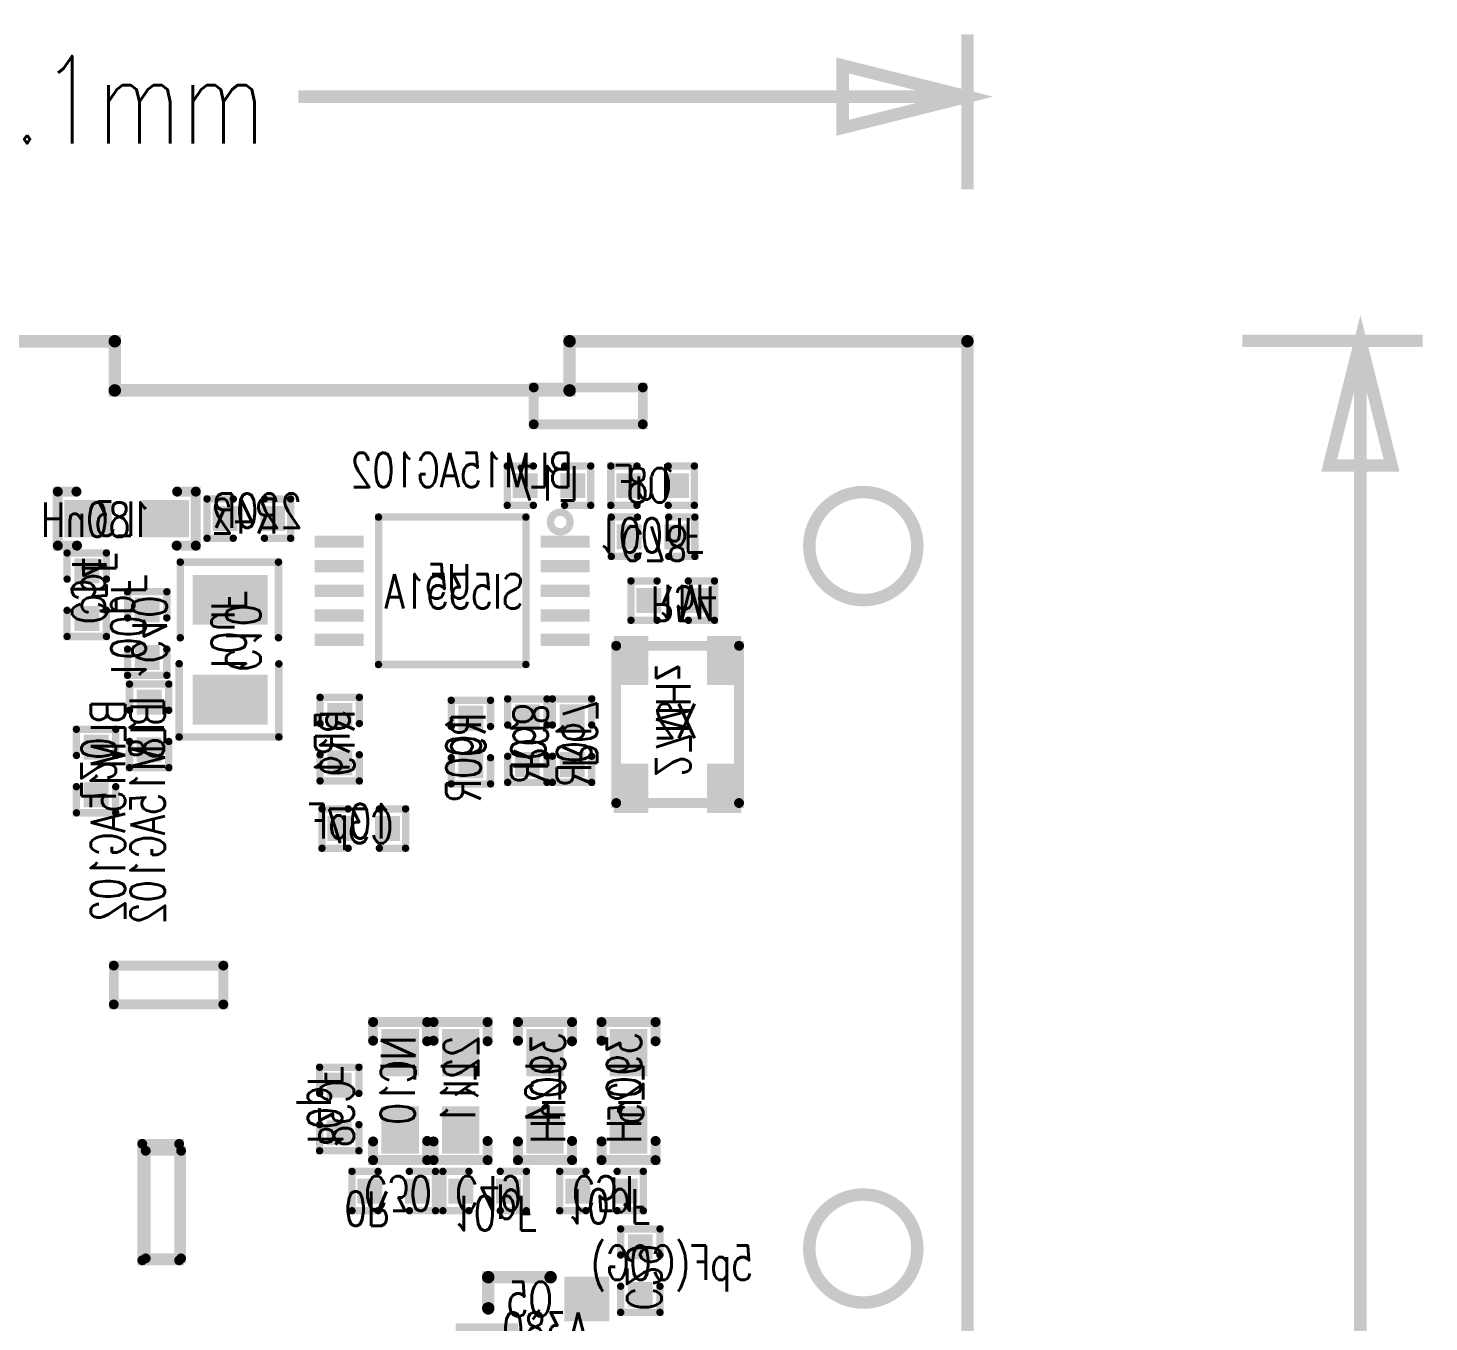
# Model space of a CAD drawing. Extents: x -6.6 to 41.3, y -7.6 to 70.2.
# Drawn here: x 10.89 to 39.42, y 43.84 to 70.18 of the extents above; entities that cross this region are included whole.
import ezdxf

# ---------------------------------------------------------------- set-up
doc = ezdxf.new("R2010")
doc.units = 0
doc.linetypes.add('TRMIDX_2048', pattern=[2, 1, 1])
doc.linetypes.add('TRMIDX_4096', pattern=[2, 1, 1])
for name, color, linetype in [('2D_LINE_127', 34, 'CONTINUOUS'), ('ATTRIBUTE_04', 176, 'CONTINUOUS'), ('BOARD_CUTOUT_00', 254, 'CONTINUOUS'), ('BOARD_OUTLINE_00', 254, 'CONTINUOUS'), ('DIMENSION1_00', 254, 'CONTINUOUS'), ('DIMENSION2_00', 254, 'CONTINUOUS'), ('DIMENSION3_00', 254, 'CONTINUOUS'), ('DIMENSION4_00', 254, 'CONTINUOUS'), ('DIMENSION5_00', 254, 'CONTINUOUS'), ('DIMENSION6_00', 254, 'CONTINUOUS'), ('DIMENSION7_00', 254, 'CONTINUOUS'), ('DRIL_PLTE_THRU_01', 176, 'CONTINUOUS'), ('DRIL_PLTE_THRU_03', 23, 'CONTINUOUS'), ('DRIL_PLTE_THRU_04', 96, 'CONTINUOUS'), ('PADS_BOT', 3, 'CONTINUOUS'), ('PADS_INNER', 254, 'CONTINUOUS'), ('PADS_TOP', 254, 'CONTINUOUS'), ('PART_BOT_2DLINE_00', 4, 'CONTINUOUS'), ('PART_BOT_2DLINE_01', 6, 'CONTINUOUS'), ('PART_NAME_04', 176, 'CONTINUOUS'), ('TEXT_00', 1, 'CONTINUOUS')]:
    doc.layers.add(name, color=color, linetype=linetype)
doc.styles.add('W0$1', font='simplex', dxfattribs={"width": 0.75})
doc.styles.add('W0$254', font='simplex', dxfattribs={"width": 0.75})

# ---------------------------------------------------------------- blocks, each defined once
blk = doc.blocks.new('SMOOTH_0$254')
at = {"const_width": 0.127}
blk.add_lwpolyline([(-0.0635, 0, 1), (0.0635, 0, 1)], format="xyb", close=True, dxfattribs=at)
blk = doc.blocks.new('BOARD_140')
at = {"layer": 'BOARD_CUTOUT_00', "const_width": 0.254}
for points in [[(29.28, -1.25, 1), (27.08, -1.25, 1)], [(29.28, -15.55, 1), (27.08, -15.55, 1)]]:
    blk.add_lwpolyline(points, format="xyb", close=True, dxfattribs=at)
at = {"layer": 'BOARD_OUTLINE_00', "const_width": 0.254}
blk.add_lwpolyline([(30.3, -23.87), (30.3, 2.92), (22.2, 2.92), (22.2, 1.92), (12.94, 1.92), (12.94, 2.92), (9.15, 2.92), (9.15, 0.52), (0.67, 0.52), (0.67, 2.92), (-5.8, 2.92), (-5.8, -23.81)], dxfattribs=at)
at = {"layer": 'BOARD_OUTLINE_00'}
for p in [(12.94, 2.92), (22.2, 2.92), (30.3, 2.92), (12.94, 1.92), (22.2, 1.92)]:
    blk.add_blockref('SMOOTH_0$254', p, dxfattribs=at)
blk = doc.blocks.new('SMOOTH_0$2')
at = {"const_width": 0.1}
blk.add_lwpolyline([(-0.05, 0, 1), (0.05, 0, 1)], format="xyb", close=True, dxfattribs=at)
blk = doc.blocks.new('DRAWING_79')
at = {"layer": '2D_LINE_127', "const_width": 0.2}
blk.add_lwpolyline([(0, 0), (2.23, 0), (2.23, -0.79), (0, -0.79)], close=True, dxfattribs=at)
at = {"layer": '2D_LINE_127'}
for p in [(0, 0), (2.23, 0), (0, -0.79), (2.23, -0.79)]:
    blk.add_blockref('SMOOTH_0$2', p, dxfattribs=at)
blk = doc.blocks.new('DRAWING_80')
at = {"layer": '2D_LINE_127', "const_width": 0.2}
blk.add_lwpolyline([(0, 0), (0.75, 0), (0.75, -2.37), (0, -2.37)], close=True, dxfattribs=at)
at = {"layer": '2D_LINE_127'}
for p in [(0, 0), (0.75, 0), (0, -2.37), (0.75, -2.37)]:
    blk.add_blockref('SMOOTH_0$2', p, dxfattribs=at)
blk = doc.blocks.new('DRAWING_81')
at = {"layer": '2D_LINE_127', "const_width": 0.2}
blk.add_lwpolyline([(0, 0), (2.22, 0), (2.22, -0.75), (0, -0.75)], close=True, dxfattribs=at)
at = {"layer": '2D_LINE_127'}
for p in [(0, 0), (2.22, 0), (0, -0.75), (2.22, -0.75)]:
    blk.add_blockref('SMOOTH_0$2', p, dxfattribs=at)
blk = doc.blocks.new('DRAWING_82')
at = {"layer": '2D_LINE_127', "const_width": 0.2}
blk.add_lwpolyline([(0, 0), (0.72, 0), (0.72, -2.19), (0, -2.19)], close=True, dxfattribs=at)
at = {"layer": '2D_LINE_127'}
for p in [(0, 0), (0.72, 0), (0, -2.19), (0.72, -2.19)]:
    blk.add_blockref('SMOOTH_0$2', p, dxfattribs=at)
blk = doc.blocks.new('D_1dfeghi_128')
at = {"layer": 'DIMENSION1_00', "linetype": 'TRMIDX_2048', "const_width": 0.254}
blk.add_lwpolyline([(0, 3.16), (13.622, 3.16)], dxfattribs=at)
at = {"layer": 'DIMENSION2_00', "linetype": 'TRMIDX_2048', "const_width": 0.254}
blk.add_lwpolyline([(36.1, 3.16), (22.478, 3.16)], dxfattribs=at)
at = {"layer": 'DIMENSION3_00', "linetype": 'TRMIDX_2048', "const_width": 0.254}
blk.add_lwpolyline([(0, 3.16), (2.54, 3.795), (2.54, 2.525)], close=True, dxfattribs=at)
at = {"layer": 'DIMENSION4_00', "linetype": 'TRMIDX_2048', "const_width": 0.254}
blk.add_lwpolyline([(36.1, 3.16), (33.56, 2.525), (33.56, 3.795)], close=True, dxfattribs=at)
at = {"layer": 'DIMENSION5_00', "linetype": 'TRMIDX_2048', "const_width": 0.254}
blk.add_lwpolyline([(0, 1.27), (0, 4.43)], dxfattribs=at)
at = {"layer": 'DIMENSION6_00', "linetype": 'TRMIDX_2048', "const_width": 0.254}
blk.add_lwpolyline([(36.1, 1.27), (36.1, 4.43)], dxfattribs=at)
at = {"layer": 'DIMENSION7_00', "linetype": 'TRMIDX_2048', "const_width": 0.0254}
for points in [[(0, 0), (0.001, 0)], [(36.1, 0), (36.101, 0)]]:
    blk.add_lwpolyline(points, dxfattribs=at)
at = {"layer": 'TEXT_00', "style": 'W0$254', "width": 0.75}
blk.add_text('36.1mm', height=1.778, dxfattribs=at).set_placement((14.384, 2.208))
blk = doc.blocks.new('D_2dfeghi_129')
at = {"layer": 'DIMENSION2_00', "linetype": 'TRMIDX_4096', "const_width": 0.254}
blk.add_lwpolyline([(3.66, 70.01), (3.66, 36.719)], dxfattribs=at)
at = {"layer": 'DIMENSION4_00', "linetype": 'TRMIDX_4096', "const_width": 0.254}
blk.add_lwpolyline([(3.66, 70.01), (4.295, 67.47), (3.025, 67.47)], close=True, dxfattribs=at)
at = {"layer": 'DIMENSION6_00', "linetype": 'TRMIDX_4096', "const_width": 0.254}
blk.add_lwpolyline([(1.26, 70.01), (4.93, 70.01)], dxfattribs=at)
at = {"layer": 'DIMENSION7_00', "linetype": 'TRMIDX_4096', "const_width": 0.0254}
blk.add_lwpolyline([(-0.01, 70.01), (-0.009, 70.01)], dxfattribs=at)
blk = doc.blocks.new('SMOOTH_0$15')
at = {"const_width": 0.075}
blk.add_lwpolyline([(-0.0375, 0, 1), (0.0375, 0, 1)], format="xyb", close=True, dxfattribs=at)
blk = doc.blocks.new('PART_BODY_BOT_8')
at = {"layer": 'PART_BOT_2DLINE_00', "const_width": 0.15}
for points in [[(-0.3175, 0.4), (-0.85, 0.4), (-0.85, -0.4), (-0.3175, -0.4)], [(0.3175, 0.4), (0.85, 0.4), (0.85, -0.4), (0.3175, -0.4)]]:
    blk.add_lwpolyline(points, dxfattribs=at)
at = {"layer": 'PART_BOT_2DLINE_00'}
for p in [(-0.85, 0.4), (-0.3175, 0.4), (0.3175, 0.4), (0.85, 0.4), (-0.85, -0.4), (-0.3175, -0.4), (0.3175, -0.4), (0.85, -0.4)]:
    blk.add_blockref('SMOOTH_0$15', p, dxfattribs=at)
blk = doc.blocks.new('DRIL_HOLE_0')
blk.add_lwpolyline([(0, 0, 1), (0, 0, 1)], format="xyb", close=True)
blk = doc.blocks.new('PAD_0')
blk.add_lwpolyline([(0, 0, 1), (0, 0, 1)], format="xyb", close=True)
blk = doc.blocks.new('PAD_8')
at = {"const_width": 0.508}
blk.add_lwpolyline([(-0.254, 0), (0.254, 0)], dxfattribs=at)
blk = doc.blocks.new('STK_BOT_9')
at = {"layer": 'DRIL_PLTE_THRU_01'}
blk.add_blockref('DRIL_HOLE_0', (0, 0), dxfattribs=at)
at = {"layer": 'DRIL_PLTE_THRU_03'}
blk.add_blockref('DRIL_HOLE_0', (0, 0), dxfattribs=at)
at = {"layer": 'DRIL_PLTE_THRU_04'}
blk.add_blockref('DRIL_HOLE_0', (0, 0), dxfattribs=at)
at = {"layer": 'PADS_BOT'}
blk.add_blockref('PAD_8', (0, 0), dxfattribs=at)
at = {"layer": 'PADS_INNER'}
blk.add_blockref('PAD_0', (0, 0), dxfattribs=at)
at = {"layer": 'PADS_TOP'}
blk.add_blockref('PAD_0', (0, 0), dxfattribs=at)
blk = doc.blocks.new('SYM_BOT_10')
for name, p in [('PART_BODY_BOT_8', (0, 0)), ('STK_BOT_9', (-0.485, 0)), ('STK_BOT_9', (0.485, 0))]:
    blk.add_blockref(name, p)
blk = doc.blocks.new('PART_BOT_11')
blk.add_blockref('SYM_BOT_10', (0, 0))
at = {"layer": 'ATTRIBUTE_04', "style": 'W0$1', "width": 0.75}
blk.add_text('5pF(C0G)', height=0.7, rotation=90, dxfattribs=at).set_placement((0.19, -2.3))
at = {"layer": 'PART_NAME_04', "style": 'W0$1', "width": 0.75}
blk.add_text('C29', height=0.7, rotation=180, dxfattribs=at).set_placement((0.81, 0.27))
blk = doc.blocks.new('PART_BOT_19')
blk.add_blockref('SYM_BOT_10', (0, 0))
at = {"layer": 'ATTRIBUTE_04', "style": 'W0$1', "width": 0.75}
blk.add_text('100pF', height=0.7, dxfattribs=at).set_placement((-0.98, -0.73))
at = {"layer": 'PART_NAME_04', "style": 'W0$1', "width": 0.75}
blk.add_text('C40', height=0.7, dxfattribs=at).set_placement((-0.6, -0.3))
blk = doc.blocks.new('PART_BOT_33')
blk.add_blockref('SYM_BOT_10', (0, 0))
at = {"layer": 'ATTRIBUTE_04', "style": 'W0$1', "width": 0.75}
blk.add_text('100nF', height=0.7, rotation=180, dxfattribs=at).set_placement((1.15, 0.38))
at = {"layer": 'PART_NAME_04', "style": 'W0$1', "width": 0.75}
blk.add_text('C78', height=0.7, rotation=180, dxfattribs=at).set_placement((0.66, 0.21))
blk = doc.blocks.new('PART_BODY_BOT_16')
at = {"layer": 'PART_BOT_2DLINE_01', "const_width": 0.15}
blk.add_lwpolyline([(-1.5, 1.5), (1.5, 1.5), (1.5, -1.5), (-1.5, -1.5)], close=True, dxfattribs=at)
blk.add_lwpolyline([(-1.6, -2.2, 1), (-1.2, -2.2, 1)], format="xyb", close=True, dxfattribs=at)
at = {"layer": 'PART_BOT_2DLINE_01'}
for p in [(-1.5, 1.5), (1.5, 1.5), (-1.5, -1.5), (1.5, -1.5)]:
    blk.add_blockref('SMOOTH_0$15', p, dxfattribs=at)
blk = doc.blocks.new('PAD_12')
at = {"const_width": 0.25}
blk.add_lwpolyline([(-0.5, 0), (0.5, 0)], dxfattribs=at)
blk = doc.blocks.new('STK_BOT_157')
at = {"layer": 'DRIL_PLTE_THRU_01'}
blk.add_blockref('DRIL_HOLE_0', (0, 0), dxfattribs=at)
at = {"layer": 'DRIL_PLTE_THRU_03'}
blk.add_blockref('DRIL_HOLE_0', (0, 0), dxfattribs=at)
at = {"layer": 'DRIL_PLTE_THRU_04'}
blk.add_blockref('DRIL_HOLE_0', (0, 0), dxfattribs=at)
at = {"layer": 'PADS_BOT', "rotation": 90}
blk.add_blockref('PAD_12', (0, 0), dxfattribs=at)
at = {"layer": 'PADS_INNER'}
blk.add_blockref('PAD_0', (0, 0), dxfattribs=at)
at = {"layer": 'PADS_TOP'}
blk.add_blockref('PAD_0', (0, 0), dxfattribs=at)
blk = doc.blocks.new('SYM_BOT_18')
for name, p in [('STK_BOT_157', (-1, 2.3)), ('STK_BOT_157', (-0.5, 2.3)), ('STK_BOT_157', (0, 2.3)), ('STK_BOT_157', (0.5, 2.3)), ('STK_BOT_157', (1, 2.3)), ('PART_BODY_BOT_16', (0, 0)), ('STK_BOT_157', (-1, -2.3)), ('STK_BOT_157', (-0.5, -2.3)), ('STK_BOT_157', (0, -2.3)), ('STK_BOT_157', (0.5, -2.3)), ('STK_BOT_157', (1, -2.3))]:
    blk.add_blockref(name, p)
blk = doc.blocks.new('PART_BOT_43')
blk.add_blockref('SYM_BOT_18', (0, 0))
at = {"layer": 'ATTRIBUTE_04', "style": 'W0$1', "width": 0.75}
blk.add_text('SI5351A', height=0.7, rotation=90, dxfattribs=at).set_placement((0.36, -1.46))
at = {"layer": 'PART_NAME_04', "style": 'W0$1', "width": 0.75}
blk.add_text('U5', height=0.7, rotation=90, dxfattribs=at).set_placement((0.16, -0.39))
blk = doc.blocks.new('PART_BODY_BOT_20')
at = {"layer": 'PART_BOT_2DLINE_01', "const_width": 0.2}
blk.add_lwpolyline([(2.9, 0.3), (-0.3, 0.3), (-0.3, -2.2), (2.9, -2.2)], close=True, dxfattribs=at)
at = {"layer": 'PART_BOT_2DLINE_01'}
for p in [(-0.3, 0.3), (2.9, 0.3), (-0.3, -2.2), (2.9, -2.2)]:
    blk.add_blockref('SMOOTH_0$2', p, dxfattribs=at)
blk = doc.blocks.new('PAD_16')
at = {"const_width": 0.7}
blk.add_lwpolyline([(-0.5, 0), (0.5, 0)], dxfattribs=at)
blk = doc.blocks.new('STK_BOT_42')
at = {"layer": 'DRIL_PLTE_THRU_01'}
blk.add_blockref('DRIL_HOLE_0', (0, 0), dxfattribs=at)
at = {"layer": 'DRIL_PLTE_THRU_03'}
blk.add_blockref('DRIL_HOLE_0', (0, 0), dxfattribs=at)
at = {"layer": 'DRIL_PLTE_THRU_04'}
blk.add_blockref('DRIL_HOLE_0', (0, 0), dxfattribs=at)
at = {"layer": 'PADS_BOT'}
blk.add_blockref('PAD_16', (0, 0), dxfattribs=at)
at = {"layer": 'PADS_INNER'}
blk.add_blockref('PAD_0', (0, 0), dxfattribs=at)
at = {"layer": 'PADS_TOP'}
blk.add_blockref('PAD_0', (0, 0), dxfattribs=at)
blk = doc.blocks.new('SYM_BOT_22')
for name, p in [('STK_BOT_42', (0, 0)), ('PART_BODY_BOT_20', (0, 0)), ('STK_BOT_42', (2.6, 0)), ('STK_BOT_42', (0, -1.9)), ('STK_BOT_42', (2.6, -1.9))]:
    blk.add_blockref(name, p)
blk = doc.blocks.new('PART_BOT_49')
blk.add_blockref('SYM_BOT_22', (0, 0))
at = {"layer": 'ATTRIBUTE_04', "style": 'W0$1', "width": 0.75}
blk.add_text('27MHz', height=0.7, dxfattribs=at).set_placement((0.23, -1.39))
at = {"layer": 'PART_NAME_04', "style": 'W0$1', "width": 0.75}
blk.add_text('X2', height=0.7, rotation=270, dxfattribs=at).set_placement((1.02, -0.54))
blk = doc.blocks.new('PART_BOT_82')
blk.add_blockref('SYM_BOT_10', (0, 0))
at = {"layer": 'ATTRIBUTE_04', "style": 'W0$1', "width": 0.75}
blk.add_text('1M', height=0.7, rotation=180, dxfattribs=at).set_placement((0.35, 0.32))
at = {"layer": 'PART_NAME_04', "style": 'W0$1', "width": 0.75}
blk.add_text('R54', height=0.7, rotation=180, dxfattribs=at).set_placement((0.45, 0.29))
blk = doc.blocks.new('PART_BOT_86')
blk.add_blockref('SYM_BOT_10', (0, 0))
at = {"layer": 'ATTRIBUTE_04', "style": 'W0$1', "width": 0.75}
blk.add_text('10R', height=0.7, dxfattribs=at).set_placement((-0.44, -0.39))
at = {"layer": 'PART_NAME_04', "style": 'W0$1', "width": 0.75}
blk.add_text('R67', height=0.7, rotation=180, dxfattribs=at).set_placement((0.54, 0.19))
blk = doc.blocks.new('PART_BOT_87')
blk.add_blockref('SYM_BOT_10', (0, 0))
at = {"layer": 'ATTRIBUTE_04', "style": 'W0$1', "width": 0.75}
blk.add_text('10R', height=0.7, dxfattribs=at).set_placement((-0.5, -0.37))
at = {"layer": 'PART_NAME_04', "style": 'W0$1', "width": 0.75}
blk.add_text('R68', height=0.7, rotation=180, dxfattribs=at).set_placement((0.61, 0.28))
blk = doc.blocks.new('PART_BODY_BOT_23')
at = {"layer": 'PART_BOT_2DLINE_00', "const_width": 0.254}
for points in [[(-0.762, 1.016), (-1.397, 1.016), (-1.397, -0.254)], [(0.762, 1.016), (1.397, 1.016), (1.397, -0.254)], [(-0.127, -1.27), (0.127, -1.27)]]:
    blk.add_lwpolyline(points, dxfattribs=at)
at = {"layer": 'PART_BOT_2DLINE_00'}
for p in [(-1.397, 1.016), (-0.762, 1.016), (0.762, 1.016), (1.397, 1.016), (-1.397, -0.254), (1.397, -0.254), (-0.127, -1.27), (0.127, -1.27)]:
    blk.add_blockref('SMOOTH_0$254', p, dxfattribs=at)
blk = doc.blocks.new('PAD_22')
at = {"const_width": 0.9144}
blk.add_lwpolyline([(-0.4572, 0), (0.4572, 0)], dxfattribs=at)
blk = doc.blocks.new('STK_BOT_4')
at = {"layer": 'DRIL_PLTE_THRU_01'}
blk.add_blockref('DRIL_HOLE_0', (0, 0), dxfattribs=at)
at = {"layer": 'DRIL_PLTE_THRU_03'}
blk.add_blockref('DRIL_HOLE_0', (0, 0), dxfattribs=at)
at = {"layer": 'DRIL_PLTE_THRU_04'}
blk.add_blockref('DRIL_HOLE_0', (0, 0), dxfattribs=at)
at = {"layer": 'PADS_BOT'}
blk.add_blockref('PAD_22', (0, 0), dxfattribs=at)
at = {"layer": 'PADS_INNER'}
blk.add_blockref('PAD_0', (0, 0), dxfattribs=at)
at = {"layer": 'PADS_TOP'}
blk.add_blockref('PAD_0', (0, 0), dxfattribs=at)
blk = doc.blocks.new('PAD_23')
at = {"const_width": 0.914}
blk.add_lwpolyline([(-0.635, 0), (0.635, 0)], dxfattribs=at)
blk = doc.blocks.new('STK_BOT_5')
at = {"layer": 'DRIL_PLTE_THRU_01'}
blk.add_blockref('DRIL_HOLE_0', (0, 0), dxfattribs=at)
at = {"layer": 'DRIL_PLTE_THRU_03'}
blk.add_blockref('DRIL_HOLE_0', (0, 0), dxfattribs=at)
at = {"layer": 'DRIL_PLTE_THRU_04'}
blk.add_blockref('DRIL_HOLE_0', (0, 0), dxfattribs=at)
at = {"layer": 'PADS_BOT', "rotation": 90}
blk.add_blockref('PAD_23', (0, 0), dxfattribs=at)
at = {"layer": 'PADS_INNER'}
blk.add_blockref('PAD_0', (0, 0), dxfattribs=at)
at = {"layer": 'PADS_TOP'}
blk.add_blockref('PAD_0', (0, 0), dxfattribs=at)
blk = doc.blocks.new('SYM_BOT_25')
for name, p in [('STK_BOT_5', (0, 1.0414)), ('PART_BODY_BOT_23', (0, 0)), ('STK_BOT_4', (-0.9525, -0.9906)), ('STK_BOT_4', (0.9525, -0.9906))]:
    blk.add_blockref(name, p)
blk = doc.blocks.new('PART_BOT_95')
blk.add_blockref('SYM_BOT_25', (0, 0))
at = {"layer": 'ATTRIBUTE_04', "style": 'W0$1', "width": 0.75}
blk.add_text('A380', height=0.7, rotation=90, dxfattribs=at).set_placement((0.02, -1.02))
at = {"layer": 'PART_NAME_04', "style": 'W0$1', "width": 0.75}
blk.add_text('Q5', height=0.7, rotation=90, dxfattribs=at).set_placement((-0.6, -0.3))
blk = doc.blocks.new('PART_BOT_119')
blk.add_blockref('SYM_BOT_10', (0, 0))
at = {"layer": 'ATTRIBUTE_04', "style": 'W0$1', "width": 0.75}
blk.add_text('0R', height=0.7, dxfattribs=at).set_placement((-1, 0.01))
at = {"layer": 'PART_NAME_04', "style": 'W0$1', "width": 0.75}
blk.add_text('C30', height=0.7, dxfattribs=at).set_placement((-0.6, -0.3))
blk = doc.blocks.new('PART_BOT_120')
blk.add_blockref('SYM_BOT_10', (0, 0))
at = {"layer": 'ATTRIBUTE_04', "style": 'W0$1', "width": 0.75}
blk.add_text('10pF', height=0.7, dxfattribs=at).set_placement((-0.67, 0.1))
at = {"layer": 'PART_NAME_04', "style": 'W0$1', "width": 0.75}
blk.add_text('C49', height=0.7, dxfattribs=at).set_placement((-0.6, -0.3))
blk = doc.blocks.new('PART_BOT_121')
blk.add_blockref('SYM_BOT_10', (0, 0))
at = {"layer": 'ATTRIBUTE_04', "style": 'W0$1', "width": 0.75}
blk.add_text('10pF', height=0.7, dxfattribs=at).set_placement((-0.74, -0.04))
at = {"layer": 'PART_NAME_04', "style": 'W0$1', "width": 0.75}
blk.add_text('C51', height=0.7, dxfattribs=at).set_placement((-0.6, -0.3))
blk = doc.blocks.new('SMOOTH_0$2032')
at = {"const_width": 0.1016}
blk.add_lwpolyline([(-0.0508, 0, 1), (0.0508, 0, 1)], format="xyb", close=True, dxfattribs=at)
blk = doc.blocks.new('PART_BODY_BOT_9')
at = {"layer": 'PART_BOT_2DLINE_00', "const_width": 0.2032}
for points in [[(-1.03, 0.55), (-1.4097, 0.54991), (-1.4097, -0.54991), (-1.02, -0.55)], [(1.02, 0.55), (1.4, 0.55), (1.4, -0.55), (1.01, -0.55)]]:
    blk.add_lwpolyline(points, dxfattribs=at)
at = {"layer": 'PART_BOT_2DLINE_00'}
for p in [(-1.4097, 0.54991), (-1.03, 0.55), (1.02, 0.55), (1.4, 0.55), (-1.4097, -0.54991), (-1.02, -0.55), (1.01, -0.55), (1.4, -0.55)]:
    blk.add_blockref('SMOOTH_0$2032', p, dxfattribs=at)
blk = doc.blocks.new('PAD_19')
at = {"const_width": 0.762}
blk.add_lwpolyline([(-0.4826, 0), (0.4826, 0)], dxfattribs=at)
blk = doc.blocks.new('STK_BOT_10')
at = {"layer": 'DRIL_PLTE_THRU_01'}
blk.add_blockref('DRIL_HOLE_0', (0, 0), dxfattribs=at)
at = {"layer": 'DRIL_PLTE_THRU_03'}
blk.add_blockref('DRIL_HOLE_0', (0, 0), dxfattribs=at)
at = {"layer": 'DRIL_PLTE_THRU_04'}
blk.add_blockref('DRIL_HOLE_0', (0, 0), dxfattribs=at)
at = {"layer": 'PADS_BOT'}
blk.add_blockref('PAD_19', (0, 0), dxfattribs=at)
at = {"layer": 'PADS_INNER'}
blk.add_blockref('PAD_0', (0, 0), dxfattribs=at)
at = {"layer": 'PADS_TOP'}
blk.add_blockref('PAD_0', (0, 0), dxfattribs=at)
blk = doc.blocks.new('SYM_BOT_11')
for name, p in [('PART_BODY_BOT_9', (0, 0)), ('STK_BOT_10', (-0.7874, 0)), ('STK_BOT_10', (0.7874, 0))]:
    blk.add_blockref(name, p)
blk = doc.blocks.new('PART_BOT_122')
blk.add_blockref('SYM_BOT_11', (0, 0))
at = {"layer": 'ATTRIBUTE_04', "style": 'W0$1', "width": 0.75}
blk.add_text('22k', height=0.7, dxfattribs=at).set_placement((-1.14, -0.36))
at = {"layer": 'PART_NAME_04', "style": 'W0$1', "width": 0.75}
blk.add_text('L11', height=0.7, dxfattribs=at).set_placement((-0.6, -0.3))
blk = doc.blocks.new('PART_BOT_123')
blk.add_blockref('SYM_BOT_11', (0, 0))
at = {"layer": 'ATTRIBUTE_04', "style": 'W0$1', "width": 0.75}
blk.add_text('390nH', height=0.7, dxfattribs=at).set_placement((-1.21, -0.41))
at = {"layer": 'PART_NAME_04', "style": 'W0$1', "width": 0.75}
blk.add_text('L24', height=0.7, dxfattribs=at).set_placement((-0.6, -0.3))
blk = doc.blocks.new('PART_BOT_128')
blk.add_blockref('SYM_BOT_10', (0, 0))
at = {"layer": 'ATTRIBUTE_04', "style": 'W0$1', "width": 0.75}
blk.add_text('10pF', height=0.7, rotation=180, dxfattribs=at).set_placement((0.86, 0.64))
at = {"layer": 'PART_NAME_04', "style": 'W0$1', "width": 0.75}
blk.add_text('C38', height=0.7, dxfattribs=at).set_placement((-0.6, -0.3))
blk = doc.blocks.new('PART_BOT_129')
blk.add_blockref('SYM_BOT_11', (0, 0))
at = {"layer": 'ATTRIBUTE_04', "style": 'W0$1', "width": 0.75}
blk.add_text('NC', height=0.7, dxfattribs=at).set_placement((-1.13, -0.31))
at = {"layer": 'PART_NAME_04', "style": 'W0$1', "width": 0.75}
blk.add_text('L10', height=0.7, dxfattribs=at).set_placement((-0.6, -0.3))
blk = doc.blocks.new('PART_BOT_132')
blk.add_blockref('SYM_BOT_10', (0, 0))
at = {"layer": 'ATTRIBUTE_04', "style": 'W0$1', "width": 0.75}
blk.add_text('5R1', height=0.7, dxfattribs=at).set_placement((-0.6, -0.2))
at = {"layer": 'PART_NAME_04', "style": 'W0$1', "width": 0.75}
blk.add_text('R19', height=0.7, dxfattribs=at).set_placement((-0.6, -0.3))
blk = doc.blocks.new('PART_BOT_133')
blk.add_blockref('SYM_BOT_10', (0, 0))
at = {"layer": 'ATTRIBUTE_04', "style": 'W0$1', "width": 0.75}
blk.add_text('220R', height=0.7, dxfattribs=at).set_placement((-1.09, -0.19))
at = {"layer": 'PART_NAME_04', "style": 'W0$1', "width": 0.75}
blk.add_text('R42', height=0.7, dxfattribs=at).set_placement((-0.6, -0.3))
blk = doc.blocks.new('PART_BOT_135')
blk.add_blockref('SYM_BOT_10', (0, 0))
at = {"layer": 'ATTRIBUTE_04', "style": 'W0$1', "width": 0.75}
blk.add_text('100R', height=0.7, dxfattribs=at).set_placement((-0.6, -0.2))
at = {"layer": 'PART_NAME_04', "style": 'W0$1', "width": 0.75}
blk.add_text('R9', height=0.7, dxfattribs=at).set_placement((-0.6, -0.3))
blk = doc.blocks.new('PART_BOT_138')
blk.add_blockref('SYM_BOT_10', (0, 0))
at = {"layer": 'ATTRIBUTE_04', "style": 'W0$1', "width": 0.75}
blk.add_text('BLM15AG102', height=0.7, rotation=180, dxfattribs=at).set_placement((1.45, 0.59))
at = {"layer": 'PART_NAME_04', "style": 'W0$1', "width": 0.75}
blk.add_text('L20', height=0.7, dxfattribs=at).set_placement((-0.6, -0.3))
blk = doc.blocks.new('PART_BOT_146')
blk.add_blockref('SYM_BOT_10', (0, 0))
at = {"layer": 'ATTRIBUTE_04', "style": 'W0$1', "width": 0.75}
blk.add_text('10pF', height=0.7, dxfattribs=at).set_placement((-0.6, -0.2))
at = {"layer": 'PART_NAME_04', "style": 'W0$1', "width": 0.75}
blk.add_text('C37', height=0.7, dxfattribs=at).set_placement((-0.6, -0.3))
blk = doc.blocks.new('PART_BOT_160')
blk.add_blockref('SYM_BOT_10', (0, 0))
at = {"layer": 'ATTRIBUTE_04', "style": 'W0$1', "width": 0.75}
blk.add_text('BLM15AG102', height=0.7, dxfattribs=at).set_placement((-0.48, -0.03))
at = {"layer": 'PART_NAME_04', "style": 'W0$1', "width": 0.75}
blk.add_text('L17', height=0.7, dxfattribs=at).set_placement((-0.6, -0.3))
blk = doc.blocks.new('PART_BOT_161')
blk.add_blockref('SYM_BOT_10', (0, 0))
at = {"layer": 'ATTRIBUTE_04', "style": 'W0$1', "width": 0.75}
blk.add_text('BLM15AG102', height=0.7, dxfattribs=at).set_placement((-0.48, -0.32))
at = {"layer": 'PART_NAME_04', "style": 'W0$1', "width": 0.75}
blk.add_text('L18', height=0.7, dxfattribs=at).set_placement((-0.6, -0.3))
blk = doc.blocks.new('PART_BOT_162')
blk.add_blockref('SYM_BOT_11', (0, 0))
at = {"layer": 'ATTRIBUTE_04', "style": 'W0$1', "width": 0.75}
blk.add_text('390nH', height=0.7, dxfattribs=at).set_placement((-1.21, -0.26))
at = {"layer": 'PART_NAME_04', "style": 'W0$1', "width": 0.75}
blk.add_text('L25', height=0.7, dxfattribs=at).set_placement((-0.6, -0.3))
blk = doc.blocks.new('PART_BOT_164')
blk.add_blockref('SYM_BOT_10', (0, 0))
at = {"layer": 'ATTRIBUTE_04', "style": 'W0$1', "width": 0.75}
blk.add_text('5pF', height=0.7, dxfattribs=at).set_placement((-0.43, -0.1))
at = {"layer": 'PART_NAME_04', "style": 'W0$1', "width": 0.75}
blk.add_text('C54', height=0.7, dxfattribs=at).set_placement((-0.6, -0.3))
blk = doc.blocks.new('PART_BOT_165')
blk.add_blockref('SYM_BOT_11', (0, 0))
at = {"layer": 'ATTRIBUTE_04', "style": 'W0$1', "width": 0.75}
blk.add_text('180nH', height=0.7, dxfattribs=at).set_placement((-0.53, -0.37))
at = {"layer": 'PART_NAME_04', "style": 'W0$1', "width": 0.75}
blk.add_text('L3', height=0.7, dxfattribs=at).set_placement((-0.18, -0.35))
blk = doc.blocks.new('PART_BOT_191')
blk.add_blockref('SYM_BOT_10', (0, 0))
at = {"layer": 'ATTRIBUTE_04', "style": 'W0$1', "width": 0.75}
blk.add_text('1uF', height=0.7, rotation=180, dxfattribs=at).set_placement((0.51, 0.28))
at = {"layer": 'PART_NAME_04', "style": 'W0$1', "width": 0.75}
blk.add_text('C8', height=0.7, rotation=180, dxfattribs=at).set_placement((0.39, 0.34))
blk = doc.blocks.new('SMOOTH_0$1524')
at = {"const_width": 0.0762}
blk.add_lwpolyline([(-0.0381, 0, 1), (0.0381, 0, 1)], format="xyb", close=True, dxfattribs=at)
blk = doc.blocks.new('PART_BODY_BOT_10')
at = {"layer": 'PART_BOT_2DLINE_00', "const_width": 0.1524}
for points in [[(-0.24384, 1.016), (-1.78308, 1.016), (-1.78308, -0.98298), (-0.24384, -0.98298)], [(0.28448, 1.03886), (1.77546, 1.03886), (1.77546, -0.9906), (0.28702, -0.9906)]]:
    blk.add_lwpolyline(points, dxfattribs=at)
at = {"layer": 'PART_BOT_2DLINE_00'}
for p in [(-1.78308, 1.016), (-0.24384, 1.016), (0.28448, 1.03886), (1.77546, 1.03886), (-1.78308, -0.98298), (-0.24384, -0.98298), (0.28702, -0.9906), (1.77546, -0.9906)]:
    blk.add_blockref('SMOOTH_0$1524', p, dxfattribs=at)
blk = doc.blocks.new('PAD_21')
at = {"const_width": 1.016}
blk.add_lwpolyline([(-0.762, 0), (0.762, 0)], dxfattribs=at)
blk = doc.blocks.new('STK_BOT_54')
at = {"layer": 'DRIL_PLTE_THRU_01'}
blk.add_blockref('DRIL_HOLE_0', (0, 0), dxfattribs=at)
at = {"layer": 'DRIL_PLTE_THRU_03'}
blk.add_blockref('DRIL_HOLE_0', (0, 0), dxfattribs=at)
at = {"layer": 'DRIL_PLTE_THRU_04'}
blk.add_blockref('DRIL_HOLE_0', (0, 0), dxfattribs=at)
at = {"layer": 'PADS_BOT', "rotation": 90}
blk.add_blockref('PAD_21', (0, 0), dxfattribs=at)
at = {"layer": 'PADS_INNER'}
blk.add_blockref('PAD_0', (0, 0), dxfattribs=at)
at = {"layer": 'PADS_TOP'}
blk.add_blockref('PAD_0', (0, 0), dxfattribs=at)
blk = doc.blocks.new('SYM_BOT_12')
for name, p in [('STK_BOT_54', (-1.016, 0)), ('STK_BOT_54', (1.016, 0)), ('PART_BODY_BOT_10', (0, 0))]:
    blk.add_blockref(name, p)
blk = doc.blocks.new('PART_BOT_193')
blk.add_blockref('SYM_BOT_12', (0, 0))
at = {"layer": 'ATTRIBUTE_04', "style": 'W0$1', "width": 0.75}
blk.add_text('10uF', height=0.7, rotation=180, dxfattribs=at).set_placement((0.53, 0.38))
at = {"layer": 'PART_NAME_04', "style": 'W0$1', "width": 0.75}
blk.add_text('C10', height=0.7, rotation=180, dxfattribs=at).set_placement((0.44, 0.08))

msp = doc.modelspace()

# ---------------------------------------------------------------- block references
for name, p in [('D_1dfeghi_128', (-6.08, 65.62)), ('D_2dfeghi_129', (34.36, -6.2)), ('BOARD_140', (-0.28, 60.88)), ('DRAWING_81', (21.19, 62.86)), ('DRAWING_79', (12.64, 51.09)), ('DRAWING_80', (13.22, 47.46)), ('DRAWING_82', (13.29, 47.32))]:
    msp.add_blockref(name, p)
at = {"xscale": -1}
for name, p in [('PART_BOT_160', (21.5, 60.86)), ('PART_BOT_165', (12.9, 60.19)), ('PART_BOT_133', (15.39, 60.19)), ('PART_BOT_33', (23.62, 59.82)), ('PART_BOT_82', (24.02, 58.52)), ('PART_BOT_146', (17.73, 53.88))]:
    msp.add_blockref(name, p, dxfattribs=at)
for name, p, rotation in [('PART_BOT_191', (23.61, 60.86), -180), ('PART_BOT_43', (19.53, 58.72), -270), ('PART_BOT_164', (12.09, 58.64), -90), ('PART_BOT_193', (15.01, 57.52), -270), ('PART_BOT_19', (13.32, 57.85), -90), ('PART_BOT_49', (25.07, 54.7), -90), ('PART_BOT_161', (13.36, 55.97), -270), ('PART_BOT_132', (17.24, 55.7), -270), ('PART_BOT_135', (19.91, 55.64), -270), ('PART_BOT_87', (21.06, 55.67), -270), ('PART_BOT_86', (21.97, 55.67), -270), ('PART_BOT_138', (12.28, 55.05), -90), ('PART_BOT_129', (18.47, 48.53), -270), ('PART_BOT_122', (19.7, 48.53), -270), ('PART_BOT_123', (21.42, 48.53), -270), ('PART_BOT_162', (23.12, 48.53), -270), ('PART_BOT_128', (17.23, 48.17), -270), ('PART_BOT_119', (18.34, 46.5), -180), ('PART_BOT_120', (20.19, 46.5), -180), ('PART_BOT_121', (22.57, 46.5), -180), ('PART_BOT_11', (23.36, 44.88), -270), ('PART_BOT_95', (21.28, 43.35), -270)]:
    msp.add_blockref(name, p, dxfattribs=dict(at, rotation=rotation))

doc.saveas('drawing.dxf')
